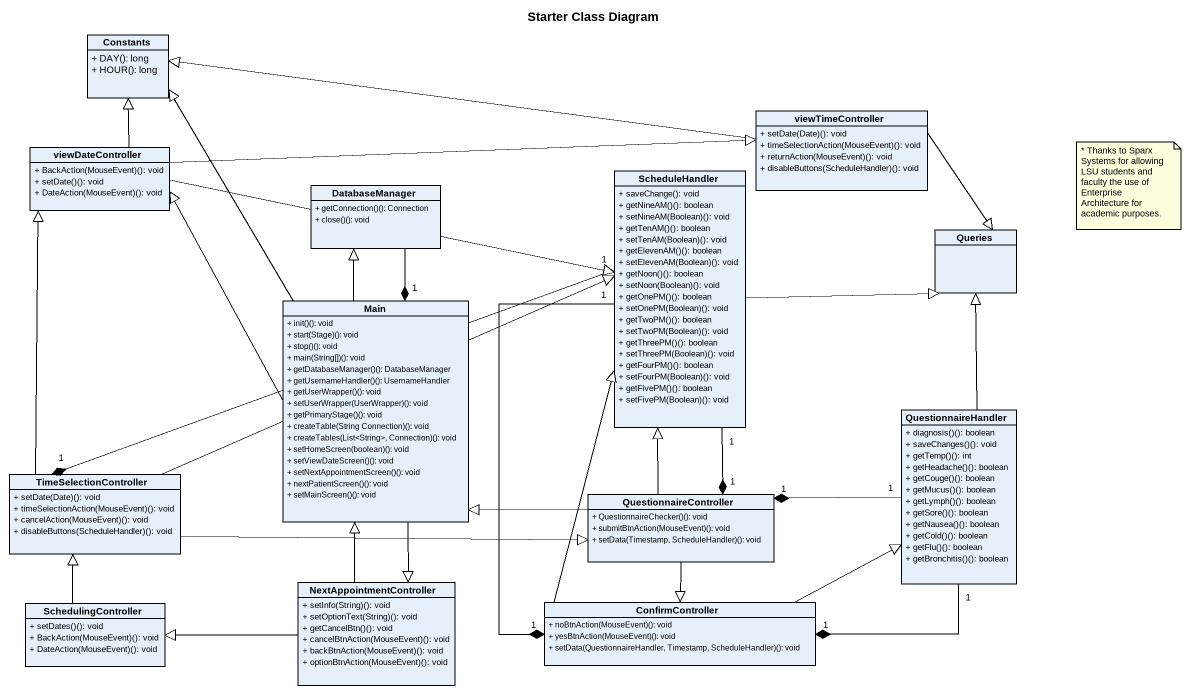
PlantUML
@startuml
title Starter Class Diagram
hide circle
hide empty members
skinparam classAttributeIconSize 0
class Constants {
  + DAY(): long
  + HOUR(): long
}
class viewTimeController {
  + setDate(Date)(): void
  + timeSelectionAction(MouseEvent)(): void
  + returnAction(MouseEvent)(): void
  + disableButtons(ScheduleHandler)(): void
}
class viewDateController {
  + BackAction(MouseEvent)(): void
  + setDate()(): void
  + DateAction(MouseEvent)(): void
}
class DatabaseManager {
  + getConnection()(): Connection
  + close()(): void
}
class ScheduleHandler {
  + saveChange(): void
  + getNineAM()(): boolean
  + setNineAM(Boolean)(): void
  + getTenAM()(): boolean
  + setTenAM(Boolean)(): void
  + getElevenAM()(): boolean
  + setElevenAM(Boolean)(): void
  + getNoon()(): boolean
  + setNoon(Boolean)(): void
  + getOnePM()(): boolean
  + setOnePM(Boolean)(): void
  + getTwoPM()(): boolean
  + setTwoPM(Boolean)(): void
  + getThreePM()(): boolean
  + setThreePM(Boolean)(): void
  + getFourPM()(): boolean
  + setFourPM(Boolean)(): void
  + getFivePM()(): boolean
  + setFivePM(Boolean)(): void
}
class Queries
class Main {
  + init()(): void
  + start(Stage)(): void
  + stop()(): void
  + main(String[])(): void
  + getDatabaseManager()(): DatabaseManager
  + getUsernameHandler()(): UsernameHandler
  + getUserWrapper()(): void
  + setUserWrapper(UserWrapper)(): void
  + getPrimaryStage()(): void
  + createTable(String Connection)(): void
  + createTables(List<String>, Connection)(): void
  + setHomeScreen(boolean)(): void
  + setViewDateScreen()(): void
  + setNextAppointmentScreen()(): void
  + nextPatientScreen()(): void
  + setMainScreen()(): void
}
class QuestionnaireHandler {
  + diagnosis()(): boolean
  + saveChanges()(): void
  + getTemp()(): int
  + getHeadache()(): boolean
  + getCouge()(): boolean
  + getMucus()(): boolean
  + getLymph()(): boolean
  + getSore()(): boolean
  + getNausea()(): boolean
  + getCold()(): boolean
  + getFlu()(): boolean
  + getBronchitis()(): boolean
}
class TimeSelectionController {
  + setDate(Date)(): void
  + timeSelectionAction(MouseEvent)(): void
  + cancelAction(MouseEvent)(): void
  + disableButtons(ScheduleHandler)(): void
}
class QuestionnaireController {
  + QuestionnaireChecker()(): void
  + submitBtnAction(MouseEvent)(): void
  + setData(Timestamp, ScheduleHandler)(): void
}
class SchedulingController {
  + setDates()(): void
  + BackAction(MouseEvent)(): void
  + DateAction(MouseEvent)(): void
}
class NextAppointmentController {
  + setInfo(String)(): void
  + setOptionText(String)(): void
  + getCancelBtn()(): void
  + cancelBtnAction(MouseEvent)(): void
  + backBtnAction(MouseEvent)(): void
  + optionBtnAction(MouseEvent)(): void
}
class ConfirmController {
  + noBtnAction(MouseEvent)(): void
  + yesBtnAction(MouseEvent)(): void
  + setData(QuestionnaireHandler, Timestamp, ScheduleHandler)(): void
}
viewTimeController -left-|> Constants
viewTimeController --|> Queries
viewDateController -up-|> Constants
viewDateController -right-|> viewTimeController
viewDateController -right-|> ScheduleHandler
DatabaseManager --* "1" Main
ScheduleHandler -right-|> Queries
ScheduleHandler "1" -left-* "1" TimeSelectionController
ScheduleHandler "1" --* "1" QuestionnaireController
ScheduleHandler "1" --* "1" ConfirmController
Main -up-|> Constants
Main -up-|> viewDateController
Main -up-|> DatabaseManager
Main --|> NextAppointmentController
QuestionnaireHandler -up-|> Queries
QuestionnaireHandler "1" -left-* "1" QuestionnaireController
QuestionnaireHandler "1" -left-* "1" ConfirmController
TimeSelectionController -up-|> viewDateController
TimeSelectionController -right-|> ScheduleHandler
TimeSelectionController -right-|> QuestionnaireController
QuestionnaireController -up-|> ScheduleHandler
QuestionnaireController -left-|> Main
QuestionnaireController --|> ConfirmController
SchedulingController -up-|> TimeSelectionController
NextAppointmentController -up-|> Main
NextAppointmentController -left-|> SchedulingController
ConfirmController -up-|> ScheduleHandler
ConfirmController -right-|> QuestionnaireHandler
note as N1
  * Thanks to Sparx Systems for allowing LSU students and faculty the use of Enterprise Architecture for academic purposes.
end note
@enduml
